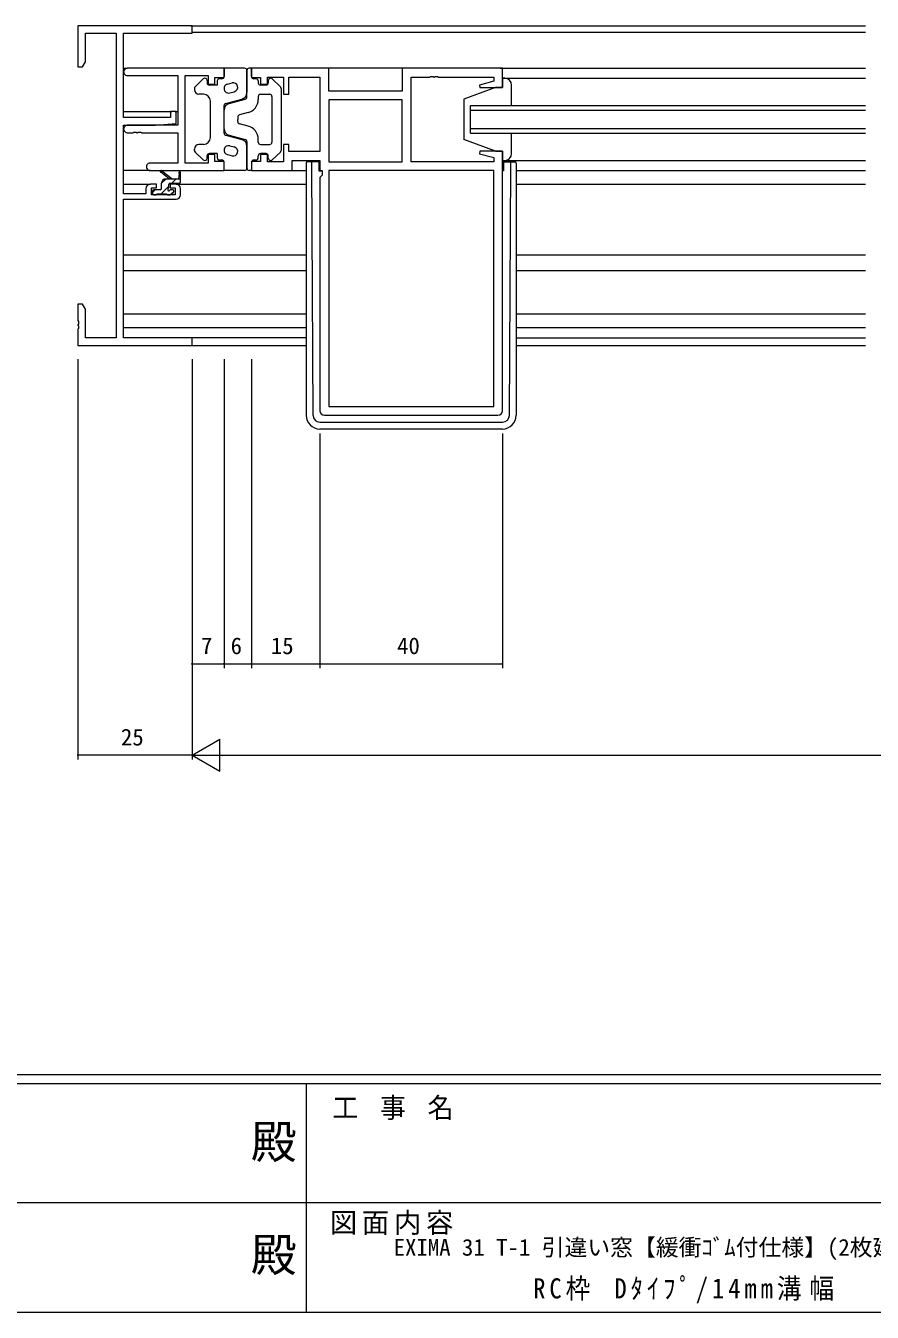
# Model space of a CAD drawing. Units: millimetres, scale not verified. Extents: x -594 to 539, y -420 to 386.
# Drawn here: x -101.4 to 84, y -420 to -138.3 of the extents above; entities that cross this region are included whole.
import ezdxf
from ezdxf.enums import TextEntityAlignment as Align

# ---------------------------------------------------------------- set-up
doc = ezdxf.new("R2010")
doc.units = ezdxf.units.MM
doc.header["$LTSCALE"] = 2
for name, color, linetype, lineweight in [('0-1_YKK_ZWAK', 7, 'Continuous', 9), ('0-3_YKK_11', 7, 'Continuous', 9), ('0-4_YKK_12', 2, 'Continuous', 9), ('0-5_YKK_13', 4, 'Continuous', 9), ('0-6_YKK_D', 6, 'Continuous', 9)]:
    doc.layers.add(name, color=color, linetype=linetype, lineweight=lineweight)
doc.layers.add('0-2_USER1', color=7, linetype='Continuous')
doc.styles.add('ＭＳ ゴシック', font='')
doc.styles.get('ＭＳ ゴシック').set_extended_font_data('MS Gothic')

msp = doc.modelspace()

# ---------------------------------------------------------------- linework, layer by layer
at = {"layer": '0-1_YKK_ZWAK'}
for p, q in [((510, -367.965), (-590, -367.965)), ((456, -369.965), (-590, -369.965)), ((-40, -369.965), (-40, -419.965)), ((-222, -395.964), (-38, -395.964)), ((-38, -395.964), (146, -395.964)), ((-590, -419.965), (456, -419.965))]:
    msp.add_line(p, q, dxfattribs=at)
at = {"layer": '0-3_YKK_11'}
for p, q in [((-65, -138.267), (-90, -138.267)), ((-90, -138.267), (-90, -147.267)), ((-88.37, -139.897), (-81.63, -139.897)), ((-88.37, -146.176), (-88.37, -139.897)), ((-81.63, -139.897), (-81.63, -206.637)), ((-80, -139.897), (-65, -139.897)), ((-80, -158.367), (-80, -139.897)), ((-65, -139.897), (-65, -138.267)), ((-58, -147.567), (-79.185, -147.567)), ((-79.185, -149.197), (-68.13, -149.197)), ((-68.13, -149.197), (-68.13, -160.067)), ((-66.5, -168.337), (-66.5, -149.197)), ((-35.07, -147.567), (-52, -147.567)), ((-35.07, -152.567), (-35.07, -147.567)), ((-19, -147.567), (-19, -152.567)), ((3, -147.567), (-19, -147.567)), ((-61.5, -151.067), (-60, -151.067)), ((-50, -151.067), (-48.5, -151.067)), ((-37, -149.497), (-37, -165.837)), ((-17, -149.497), (-12.958, -149.497)), ((-17, -168.037), (-17, -149.497)), ((-11.042, -149.497), (1.07, -149.497)), ((-19, -152.567), (-35.07, -152.567)), ((-35.07, -154.497), (-35.07, -168.037)), ((-19, -154.497), (-35.07, -154.497)), ((-19, -154.497), (-35.07, -154.497)), ((-19, -168.037), (-19, -154.497)), ((-68.5, -159.674), (-68.5, -157.067)), ((-69.7, -158.367), (-80, -158.367)), ((-80, -160.067), (-73, -160.067)), ((-80, -175.067), (-80, -160.067)), ((-68.13, -160.067), (-79.185, -160.067)), ((-73, -160.067), (-68.5, -159.674)), ((-76.042, -161.697), (-68.13, -161.697)), ((-68.13, -161.697), (-68.13, -168.337)), ((-37, -165.837), (-43.8, -165.837)), ((3, -222.567), (3, -165.767)), ((-68.13, -168.337), (-74.185, -168.337)), ((-60, -166.467), (-61.5, -166.467)), ((-48.5, -166.467), (-50, -166.467)), ((-43.07, -169.967), (-43.07, -167.767)), ((-43.07, -167.767), (-37, -167.767)), ((-35.07, -168.037), (-19, -168.037)), ((1.07, -168.037), (-17, -168.037)), ((-74.185, -169.967), (-58, -169.967)), ((-52, -169.967), (-43.07, -169.967)), ((-37, -171.497), (-37, -222.567)), ((-35.07, -169.967), (-35.07, -221.637)), ((1.07, -169.967), (-35.07, -169.967)), ((1.07, -221.637), (1.07, -169.967)), ((1.07, -221.637), (1.07, -169.967)), ((-75.1, -173.967), (-75.1, -175.067)), ((-73.9, -175.267), (-73.9, -173.767)), ((-68.7, -173.767), (-68.7, -175.267)), ((-67.5, -175.267), (-67.5, -173.967)), ((-75.1, -175.067), (-80, -175.067)), ((-80, -176.267), (-68.5, -176.267)), ((-80, -206.637), (-80, -176.267)), ((-68.7, -175.267), (-73.9, -175.267)), ((-88.37, -206.637), (-88.37, -200.358)), ((-90, -204.726), (-90, -208.267)), ((-90, -208.267), (-65, -208.267)), ((-81.63, -206.637), (-88.37, -206.637)), ((-65, -206.637), (-80, -206.637)), ((-65, -208.267), (-65, -206.637)), ((-35.07, -221.637), (1.07, -221.637)), ((-36, -223.567), (2, -223.567))]:
    msp.add_line(p, q, dxfattribs=at)
for points in [[(-90, -147.267), (-89, -147.267), (-88.37, -146.176)], [(-66.5, -149.197), (-61.5, -149.197), (-61.5, -151.067)], [(-60, -151.067), (-60, -149.567), (-58, -149.567), (-58, -147.567)], [(-52, -147.567), (-52, -149.567), (-50, -149.567), (-50, -151.067)], [(1.07, -149.497), (1.07, -150.414), (-2.029, -151.245), (-1.96, -151.767), (3, -151.767), (3, -147.567)], [(-48.5, -151.067), (-48.5, -149.497), (-45, -149.497), (-45, -153.267), (-43.8, -153.267), (-43.8, -149.497), (-37, -149.497)], [(-12.958, -149.497), (-12.775, -149.377), (-12.225, -149.377), (-12.042, -149.497), (-11.958, -149.497), (-11.775, -149.377), (-11.225, -149.377), (-11.042, -149.497)], [(-68.5, -157.067), (-69.7, -157.067), (-69.7, -158.367)], [(-79.185, -161.697), (-77.958, -161.697), (-77.775, -161.577), (-77.225, -161.577), (-77.042, -161.697), (-76.958, -161.697), (-76.775, -161.577), (-76.225, -161.577), (-76.042, -161.697)], [(-43.8, -165.837), (-43.8, -164.267), (-45, -164.267), (-45, -168.037), (-48.5, -168.037), (-48.5, -166.467)], [(3, -165.767), (-1.96, -165.767), (-2.029, -166.29), (1.07, -167.12), (1.07, -168.037)], [(-61.5, -166.467), (-61.5, -168.337), (-66.5, -168.337)], [(-58, -169.967), (-58, -167.967), (-60, -167.967), (-60, -166.467)], [(-50, -166.467), (-50, -167.967), (-52, -167.967), (-52, -169.967)], [(-37, -167.767), (-37, -169.967), (-36.47, -169.967), (-36.47, -170.967), (-37, -171.497)], [(-73.9, -173.767), (-72.8, -173.767), (-72.8, -172.967), (-74.1, -172.967)], [(-68.5, -172.967), (-69.8, -172.967), (-69.8, -173.767), (-68.7, -173.767)], [(-88.37, -200.358), (-89, -199.267), (-90, -199.267), (-90, -202.809), (-89.88, -202.992), (-89.88, -203.542), (-90, -203.726), (-90, -203.809), (-89.88, -203.992), (-89.88, -204.542), (-90, -204.726)]]:
    msp.add_lwpolyline(points, dxfattribs=at)
for centre, radius, start, end in [((-79.185, -148.382), 0.815, 89.99998, 270), ((-79.185, -160.882), 0.815, 89.99998, 270), ((-74.185, -169.152), 0.815, 89.99998, 270), ((-74.1, -173.967), 1, 90, 179.99998), ((-68.5, -173.967), 1, 0, 89.99998), ((-68.5, -175.267), 1, 270, 359.99998), ((-36, -222.567), 1, 180, 269.99998), ((2, -222.567), 1, 270, 359.99998)]:
    msp.add_arc(centre, radius, start, end, dxfattribs=at)
at = {"layer": '0-4_YKK_12'}
for p, q in [((-65.3, -138.267), (82.5, -138.267)), ((-65, -139.667), (82.5, -139.667)), ((-80, -147.567), (-79.185, -147.567)), ((-18.5, -147.567), (-35.57, -147.567)), ((2.5, -147.567), (82.5, -147.567)), ((3, -149.767), (82.5, -149.768)), ((-80, -157.067), (-69.4, -157.067)), ((-68.8, -157.067), (-68.13, -157.067)), ((-4, -161.767), (-4, -155.767)), ((-4, -155.767), (82.5, -155.767)), ((-4, -156.767), (82.5, -156.767)), ((-80, -160.467), (-79.886, -160.467)), ((-4, -160.767), (82.5, -160.767)), ((-4, -161.767), (82.5, -161.767)), ((3, -167.767), (82.5, -167.767)), ((-74.185, -169.967), (-80, -169.967)), ((-43.37, -169.967), (-40, -169.967)), ((6, -169.967), (82.5, -169.967)), ((-80, -172.967), (-74.1, -172.967)), ((-68.5, -172.967), (-40, -172.967)), ((6, -172.967), (82.5, -172.967)), ((-80, -188.467), (-40, -188.467)), ((6, -188.467), (82.5, -188.467)), ((-80, -191.867), (-40, -191.867)), ((6, -191.867), (82.5, -191.867)), ((-80, -201.367), (-40, -201.367)), ((6, -201.367), (82.5, -201.367)), ((-80, -204.367), (-40, -204.367)), ((6, -204.367), (82.5, -204.367)), ((-40, -206.637), (-65.3, -206.637)), ((-65.3, -208.267), (-40, -208.267)), ((6, -206.637), (82.5, -206.637)), ((6, -208.267), (82.5, -208.267))]:
    msp.add_line(p, q, dxfattribs=at)
at = {"layer": '0-5_YKK_13'}
for p, q in [((-58, -147.567), (-58, -149.367)), ((-53.5, -147.567), (-58, -147.567)), ((-53, -153.881), (-53, -148.067)), ((-53, -148.067), (-53, -152.907)), ((-64.5, -151.982), (-64.5, -152.267)), ((-64.345, -151.619), (-62.545, -149.905)), ((-61.7, -150.267), (-61.7, -150.767)), ((-59.5, -151.267), (-61.2, -151.267)), ((-59.5, -150.367), (-59.5, -151.267)), ((-58.5, -149.867), (-59, -149.867)), ((-57.252, -151.04), (-56.252, -150.78)), ((-51, -149.867), (-51.5, -149.867)), ((-50.5, -150.367), (-50.5, -150.767)), ((-48.8, -151.267), (-50, -151.267)), ((-48.3, -150.267), (-48.3, -150.767)), ((-45.655, -151.619), (-47.455, -149.905)), ((-45.5, -151.982), (-45.5, -165.553)), ((1.5, -151.767), (-5.5, -154.367)), ((5, -155.767), (5, -151.267)), ((-62.5, -153.267), (-63.5, -153.267)), ((-61, -162.767), (-61, -154.767)), ((-57.626, -155.27), (-54.122, -154.359)), ((-56.877, -155.275), (-53.374, -154.365)), ((-56.748, -152.975), (-55.748, -152.715)), ((-50.5, -153.767), (-50.5, -154.397)), ((-50, -153.267), (-48, -153.267)), ((-47.5, -153.767), (-47.5, -163.767)), ((-5.5, -154.367), (-5.5, -163.167)), ((-58, -161.781), (-58, -155.754)), ((-58, -160.807), (-58, -156.727)), ((-52.745, -157.301), (-54.626, -157.79)), ((-55, -158.274), (-55, -158.767)), ((-55, -159.261), (-55, -158.767)), ((-52.745, -160.234), (-54.626, -159.745)), ((-57.626, -162.265), (-54.122, -163.175)), ((-56.877, -162.259), (-53.374, -163.17)), ((-50.5, -163.767), (-50.5, -163.137)), ((1.5, -165.767), (-5.5, -163.167)), ((5, -166.267), (5, -161.767)), ((-64.5, -165.553), (-64.5, -165.267)), ((-64.345, -165.915), (-62.545, -167.629)), ((-62.5, -164.267), (-63.5, -164.267)), ((-56.748, -164.559), (-55.748, -164.819)), ((-53, -163.654), (-53, -169.467)), ((-53, -169.467), (-53, -164.627)), ((-50, -164.267), (-48, -164.267)), ((-45.655, -165.915), (-47.455, -167.629)), ((-61.7, -167.267), (-61.7, -166.767)), ((-59.5, -166.267), (-61.2, -166.267)), ((-59.5, -166.267), (-59.5, -167.167)), ((-58.5, -167.667), (-59, -167.667)), ((-58, -169.967), (-58, -168.167)), ((-57.252, -166.495), (-56.252, -166.755)), ((-52, -168.167), (-52, -169.967)), ((-51, -167.667), (-51.5, -167.667)), ((-50.5, -167.167), (-50.5, -166.767)), ((-48.8, -166.267), (-50, -166.267)), ((-48.3, -167.267), (-48.3, -166.767)), ((-40, -168.367), (-40, -169.067)), ((-38.8, -168.067), (-39.7, -168.067)), ((-38.795, -169.067), (-38.8, -168.067)), ((-38.5, -168.067), (-38.8, -168.067)), ((-37.2, -168.067), (-38.5, -168.067)), ((-37.2, -168.067), (-37.2, -170.067)), ((3.2, -168.067), (4.5, -168.067)), ((3.2, -168.067), (3.2, -170.067)), ((4.5, -168.067), (4.8, -168.067)), ((4.795, -169.067), (4.8, -168.067)), ((4.8, -168.067), (5.7, -168.067)), ((6, -168.367), (6, -169.067)), ((-70, -171.767), (-71.819, -170.366)), ((-70.701, -171.767), (-71.7, -172.766)), ((-69.4, -171.767), (-71.618, -170.085)), ((-70.7, -171.767), (-67.5, -171.767)), ((-68.456, -171.767), (-69.456, -172.767)), ((-67.8, -170.641), (-67.999, -171.767)), ((-67.5, -172.467), (-67.5, -170.468)), ((-53.5, -169.967), (-58, -169.967)), ((-52, -169.967), (-52.5, -169.967)), ((-40, -169.067), (-40, -223.567)), ((-38.508, -223.575), (-38.795, -169.067)), ((-37.2, -170.067), (-36.497, -170.067)), ((3.2, -170.067), (3, -170.067)), ((4.508, -223.575), (4.795, -169.067)), ((6, -169.067), (6, -223.567)), ((-73.101, -174.167), (-73.7, -174.766)), ((-73.7, -174.467), (-73.7, -174.967)), ((-72, -174.167), (-73.4, -174.167)), ((-70.1, -173.411), (-71.756, -175.067)), ((-71.7, -173.867), (-71.7, -172.767)), ((-70.1, -173.706), (-70.1, -173.067)), ((-69.8, -172.767), (-67.8, -172.767)), ((-69.021, -174.577), (-69.69, -175.247)), ((-69.3, -174.167), (-69.639, -174.167)), ((-73.4, -175.267), (-72.9, -175.267)), ((-72.7, -175.067), (-70.6, -175.067)), ((-70.4, -175.267), (-69.8, -175.267)), ((-69.588, -175.179), (-69.088, -174.679)), ((-37.008, -225.067), (3.008, -225.067)), ((3, -226.567), (-37, -226.567))]:
    msp.add_line(p, q, dxfattribs=at)
for points in [[(-52, -149.367), (-52, -147.567), (-52.5, -147.567)], [(3.5, -149.767), (3, -149.767), (3, -151.767), (1.5, -151.767)], [(1.5, -165.767), (3, -165.767), (3, -167.767), (3.5, -167.767)]]:
    msp.add_lwpolyline(points, dxfattribs=at)
for centre, radius, start, end in [((-53.5, -148.067), 0.5, 0, 90), ((-52.5, -148.067), 0.5, 90, 180), ((-64, -151.982), 0.5, 133.60281, 180), ((-62.2, -150.267), 0.5, 0, 133.60281), ((-61.2, -150.767), 0.5, 180, 270), ((-59, -150.367), 0.5, 90, 180), ((-58.5, -149.367), 0.5, 270, 0), ((-57, -152.008), 1, 104.5742, 284.5742), ((-56, -151.748), 1, 284.5742, 104.5742), ((-51.5, -149.367), 0.5, 180, 270), ((-51, -150.367), 0.5, 0, 90), ((-50, -150.767), 0.5, 180, 270), ((-48.8, -150.767), 0.5, 270, 0), ((-47.8, -150.267), 0.5, 46.39717, 180), ((-46, -151.982), 0.5, 0, 46.39717), ((3.5, -151.267), 1.5, 0, 90), ((-63.5, -152.267), 1, 180, 270), ((-62.5, -154.767), 1.5, 0, 90), ((-54.5, -152.907), 1.5, 284.5742, 0), ((-53.5, -153.881), 0.5, 284.5742, 0), ((-53.5, -154.397), 3, 284.5742, 0), ((-50, -153.767), 0.5, 90, 180), ((-48, -153.767), 0.5, 0, 90), ((-57.5, -155.754), 0.5, 104.5742, 180), ((-56.5, -156.727), 1.5, 104.5742, 180), ((-54.5, -158.274), 0.5, 104.5742, 180), ((-54.5, -159.261), 0.5, 180, 255.42578), ((-53.5, -163.137), 3, 0, 75.42578), ((-62.5, -162.767), 1.5, 270, 0), ((-56.5, -160.807), 1.5, 180, 255.42578), ((-57.5, -161.781), 0.5, 180, 255.42578), ((-54.5, -164.627), 1.5, 0, 75.42578), ((-53.5, -163.654), 0.5, 0, 75.42578), ((-63.5, -165.267), 1, 90, 180), ((-64, -165.553), 0.5, 180, 226.39717), ((-57, -165.527), 1, 75.42578, 255.42578), ((-56, -165.787), 1, 255.42578, 75.42578), ((-50, -163.767), 0.5, 180, 270), ((-48, -163.767), 0.5, 270, 0), ((-46, -165.553), 0.5, 313.60281, 0), ((-62.2, -167.267), 0.5, 226.39717, 0), ((-61.2, -166.767), 0.5, 90, 180), ((-59, -167.167), 0.5, 180, 270), ((-58.5, -168.167), 0.5, 0, 90), ((-51.5, -168.167), 0.5, 90, 180), ((-51, -167.167), 0.5, 270, 0), ((-50, -166.767), 0.5, 90, 180), ((-48.8, -166.767), 0.5, 0, 90), ((-47.8, -167.267), 0.5, 180, 313.60281), ((-39.7, -168.367), 0.3, 90, 180), ((3.5, -166.267), 1.5, 270, 0), ((5.7, -168.367), 0.3, 0, 90), ((-71.8, -170.167), 0.2, 24.41711, 264.41711), ((-70.7, -172.767), 1, 89.99998, 179.99998), ((-67.7, -170.468), 0.2, 359.99998, 239.99998), ((-53.5, -169.467), 0.5, 270, 0), ((-52.5, -169.467), 0.5, 180, 270), ((-73.4, -174.467), 0.3, 89.99998, 179.99998), ((-72, -173.867), 0.3, 269.99998, 359.99998), ((-70.1, -174.167), 0.25, 123.05573, 326.94426), ((-70.4, -173.706), 0.3, 303.05573, 359.99998), ((-69.8, -173.067), 0.3, 89.99998, 179.99998), ((-69.639, -174.467), 0.3, 89.99998, 146.94426), ((-69.3, -174.467), 0.3, 314.99998, 89.99998), ((-67.8, -172.467), 0.3, 269.99998, 359.99998), ((-73.4, -174.967), 0.3, 179.99998, 269.99998), ((-72.9, -175.067), 0.2, 269.99998, 359.99998), ((-70.4, -175.067), 0.2, 179.99998, 269.99998), ((-69.8, -174.967), 0.3, 269.99998, 314.99998), ((-37, -223.567), 3, 180, 270), ((-37.008, -223.567), 1.5, 180.30154, 270), ((3, -223.567), 3, 270, 0), ((3.008, -223.567), 1.5, 270, 359.69844)]:
    msp.add_arc(centre, radius, start, end, dxfattribs=at)
at = {"layer": '0-6_YKK_D'}
for p, q in [((-90, -211.267), (-90, -298.965)), ((-65, -211.267), (-65, -298.965)), ((-65, -211.267), (-65, -298.965)), ((-65, -211.267), (-65, -278.965)), ((-58, -211.267), (-58, -278.965)), ((-58, -211.267), (-58, -278.965)), ((-52, -211.267), (-52, -278.965)), ((-52, -211.267), (-52, -278.965)), ((-37, -227.567), (-37, -278.965)), ((-37, -227.567), (-37, -278.965)), ((3, -227.567), (3, -278.965)), ((-65, -277.965), (-58, -277.965)), ((-58, -277.965), (-52, -277.965)), ((-52, -277.965), (-37, -277.965)), ((-37, -277.965), (3, -277.965)), ((-65, -297.965), (-58.938, -294.465)), ((-58.938, -301.465), (-58.938, -294.465)), ((-65, -297.965), (-90, -297.965)), ((-65, -297.965), (-52.876, -297.965)), ((-65, -297.965), (-58.938, -301.465)), ((-58, -297.965), (428, -297.965))]:
    msp.add_line(p, q, dxfattribs=at)
for centre, start, end in [((-65, -277.965), 0, 180), ((-65, -277.965), 180, 0), ((-58, -277.965), 0, 180), ((-58, -277.965), 0, 180), ((-58, -277.965), 180, 0), ((-58, -277.965), 180, 0), ((-52, -277.965), 0, 180), ((-52, -277.965), 0, 180), ((-52, -277.965), 180, 0), ((-52, -277.965), 180, 0), ((-37, -277.965), 0, 180), ((-37, -277.965), 0, 180), ((-37, -277.965), 180, 0), ((-37, -277.965), 180, 0), ((3, -277.965), 0, 180), ((3, -277.965), 180, 0), ((-90, -297.965), 0, 180), ((-90, -297.965), 180, 0)]:
    msp.add_arc(centre, 0.106, start, end, dxfattribs=at)

# ---------------------------------------------------------------- texts
at = {"layer": '0-1_YKK_ZWAK', "color": 3, "style": 'ＭＳ ゴシック'}
for p in [(-52.117, -388.474), (-52.117, -413.219)]:
    msp.add_text('殿', height=7.331, dxfattribs=at).set_placement(p, align=Align.BOTTOM_LEFT)
at = {"layer": '0-1_YKK_ZWAK', "char_height": 4.399, "attachment_point": 7, "style": 'ＭＳ ゴシック'}
for s, insert in [('\\T1.22;\\W0.95;工\\~事\\~名', (-34.268, -377.869)), ('\\T1.17;図面内容', (-34.832, -403.034))]:
    msp.add_mtext(s, dxfattribs=dict(at, insert=insert))
at = {"layer": '0-2_USER1', "color": 4, "style": 'ＭＳ ゴシック'}
msp.add_text('EXIMA 31 T-1 引違い窓【緩衝ｺﾞﾑ付仕様】(2枚建)', height=3.666, dxfattribs=at).set_placement((-20.842, -408.678), align=Align.BOTTOM_LEFT)
at = {"layer": '0-2_USER1', "insert": (9.71, -418), "char_height": 4.399, "attachment_point": 7, "style": 'ＭＳ ゴシック'}
msp.add_mtext('\\T1.32;\\W0.9;RC枠\\~Dﾀｲﾌﾟ/14mm溝幅', dxfattribs=at)
at = {"layer": '0-6_YKK_D', "color": 4, "style": 'ＭＳ ゴシック'}
for s, p in [('7', (-63.047, -276.965)), ('6', (-56.559, -276.965)), ('15', (-47.741, -276.965)), ('40', (-20.094, -276.965)), ('25', (-80.582, -296.965))]:
    msp.add_text(s, height=3.666, dxfattribs=at).set_placement(p, align=Align.BOTTOM_LEFT)

doc.saveas('drawing.dxf')
